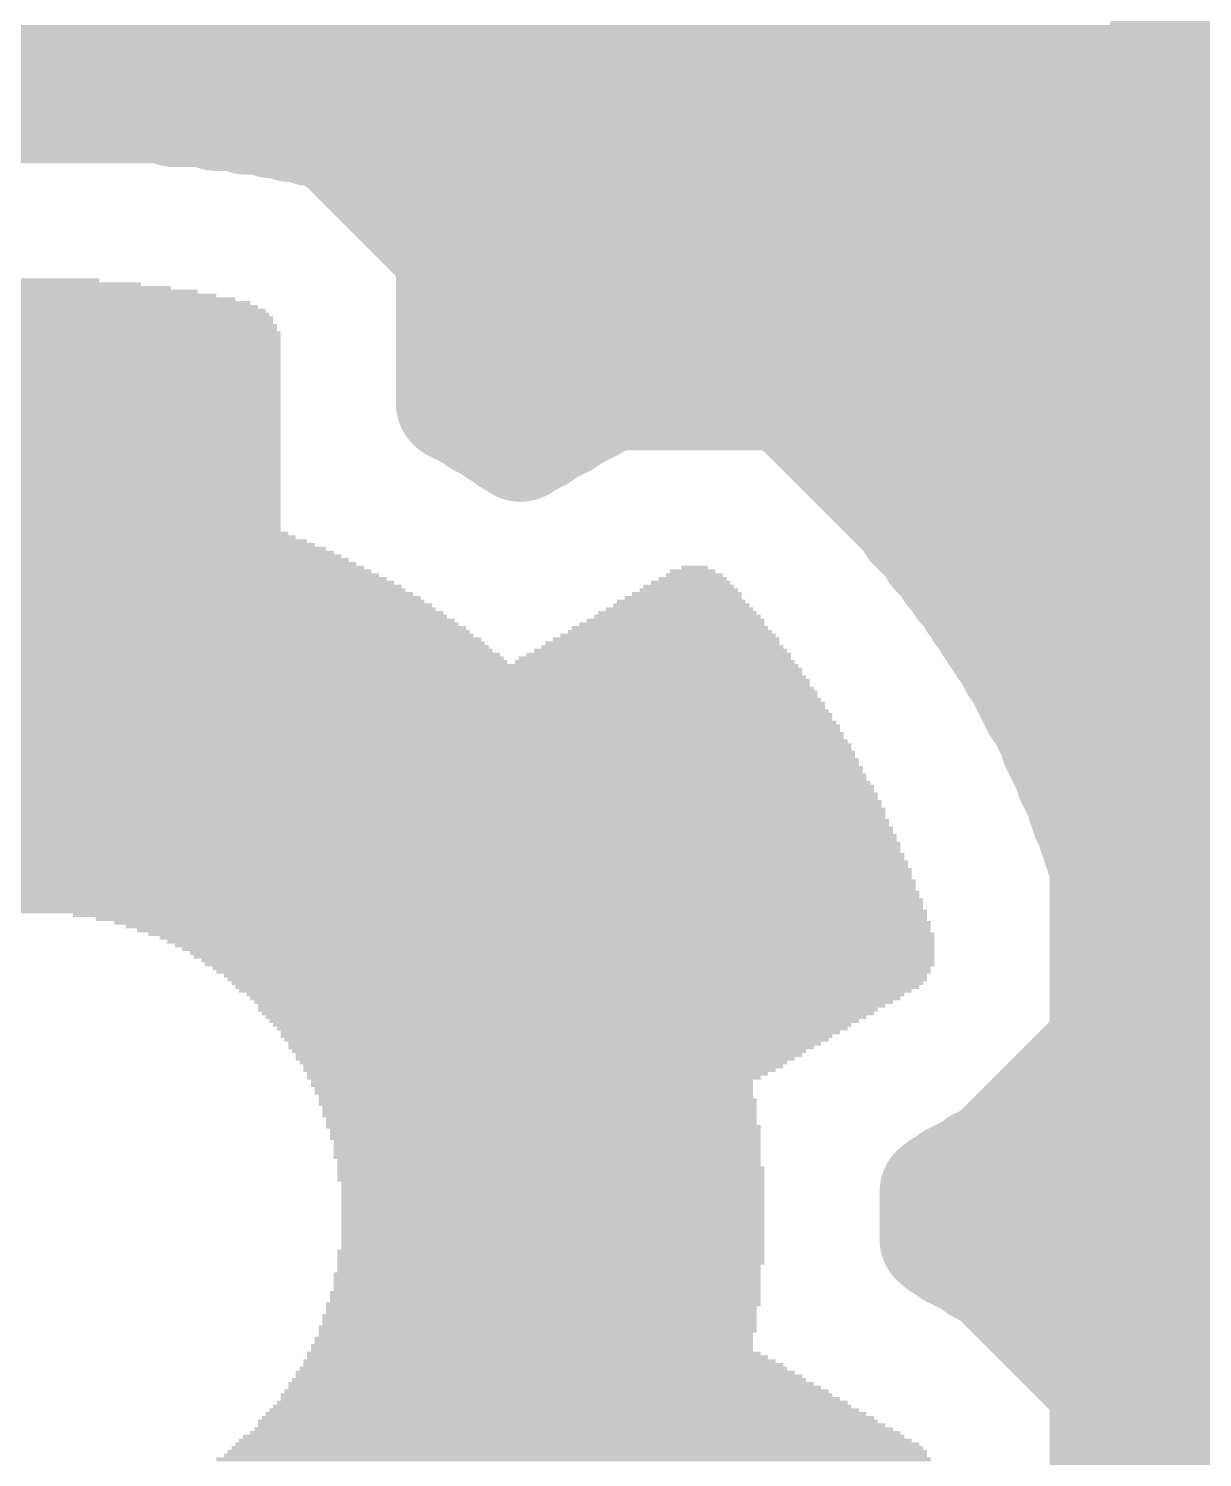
# Model space of a CAD drawing. Extents: x -0.1 to 57, y -0.1 to 41.
# Drawn here: x 42.419 to 43.972, y 3.362 to 5.253 of the extents above; entities that cross this region are included whole.
import ezdxf

# ---------------------------------------------------------------- set-up
doc = ezdxf.new("R2010")
doc.units = 0
doc.layers.add('16', color=175, linetype='CONTINUOUS')
doc.layers.add('21', color=253, linetype='CONTINUOUS')

# ---------------------------------------------------------------- blocks, each defined once
blk = doc.blocks.new('RECT')
blk.add_solid([(-0.5, -0.5), (0.5, -0.5), (-0.5, 0.5), (0.5, 0.5)])

msp = doc.modelspace()

# ---------------------------------------------------------------- linework, layer by layer
at = {"layer": '16', "const_width": 0.1524}
for points in [[(39.7241, 5.1816), (55.8466, 5.1816)], [(42.6072, 5.1511), (42.2578, 5.1511)], [(42.6122, 5.1461), (42.6072, 5.1511)], [(42.6622, 5.1461), (42.6122, 5.1461)], [(42.6672, 5.1411), (42.6622, 5.1461)], [(42.7022, 5.1411), (42.6672, 5.1411)], [(42.7072, 5.1361), (42.7022, 5.1411)], [(42.7372, 5.1361), (42.7072, 5.1361)], [(42.7422, 5.1311), (42.7372, 5.1361)], [(42.7622, 5.1311), (42.7422, 5.1311)], [(42.7672, 5.1261), (42.7622, 5.1311)], [(42.7872, 5.1261), (42.7672, 5.1261)], [(42.7922, 5.1211), (42.7872, 5.1261)], [(42.8072, 5.1211), (42.7922, 5.1211)], [(42.8122, 5.1161), (42.8072, 5.1211)], [(42.8172, 5.1161), (42.8122, 5.1161)], [(42.8222, 5.1111), (42.8172, 5.1161)], [(42.8272, 5.1111), (42.8222, 5.1111)], [(42.9611, 4.9772), (42.8272, 5.1111)], [(42.9091, 5.0292), (45.4477, 5.0292)], [(42.9661, 4.9722), (42.9611, 4.9772)], [(42.9711, 4.9672), (42.9661, 4.9722)], [(42.9711, 4.9622), (42.9711, 4.9672)], [(42.9761, 4.9572), (42.9711, 4.9622)], [(42.9761, 4.9522), (42.9761, 4.9572)], [(42.9811, 4.9472), (42.9761, 4.9522)], [(42.9811, 4.7572), (42.9811, 4.9472)], [(42.9811, 4.8768), (45.2953, 4.8768)], [(43.1728, 4.7661), (43.1628, 4.7561)], [(43.1828, 4.7661), (43.1728, 4.7661)], [(43.1878, 4.7711), (43.1828, 4.7661)], [(43.4122, 4.7711), (43.1878, 4.7711)], [(43.4172, 4.7661), (43.4122, 4.7711)], [(43.4222, 4.7661), (43.4172, 4.7661)], [(43.4272, 4.7611), (43.4222, 4.7661)], [(42.9822, 4.7561), (42.9811, 4.7572)], [(42.9872, 4.7561), (42.9822, 4.7561)], [(42.9922, 4.7511), (42.9872, 4.7561)], [(42.9972, 4.7511), (42.9922, 4.7511)], [(43.0022, 4.7461), (42.9972, 4.7511)], [(43.0072, 4.7461), (43.0022, 4.7461)], [(43.0172, 4.7361), (43.0072, 4.7461)], [(43.1378, 4.7461), (43.1278, 4.7361)], [(43.1428, 4.7461), (43.1378, 4.7461)], [(43.1478, 4.7511), (43.1428, 4.7461)], [(43.1528, 4.7511), (43.1478, 4.7511)], [(43.1578, 4.7561), (43.1528, 4.7511)], [(43.1628, 4.7561), (43.1578, 4.7561)], [(43.4322, 4.7611), (43.4272, 4.7611)], [(43.5661, 4.6272), (43.4322, 4.7611)], [(43.0222, 4.7361), (43.0172, 4.7361)], [(43.0272, 4.7311), (43.0222, 4.7361)], [(43.0322, 4.7311), (43.0272, 4.7311)], [(43.0372, 4.7261), (43.0322, 4.7311)], [(43.1128, 4.7311), (43.1078, 4.7261)], [(43.1178, 4.7311), (43.1128, 4.7311)], [(43.1228, 4.7361), (43.1178, 4.7311)], [(43.1278, 4.7361), (43.1228, 4.7361)], [(43.0422, 4.7211), (43.0372, 4.7261)], [(43.0372, 4.7261), (43.0372, 4.7261)], [(43.0389, 4.7244), (43.1011, 4.7244)], [(43.0472, 4.7211), (43.0422, 4.7211)], [(43.0572, 4.7111), (43.0472, 4.7211)], [(43.0622, 4.7111), (43.0572, 4.7111)], [(43.07, 4.7033), (43.0622, 4.7111)], [(43.0778, 4.7111), (43.07, 4.7033)], [(43.0828, 4.7111), (43.0778, 4.7111)], [(43.0878, 4.7161), (43.0828, 4.7111)], [(43.0928, 4.7161), (43.0878, 4.7161)], [(43.0978, 4.7211), (43.0928, 4.7161)], [(43.1028, 4.7261), (43.0978, 4.7211)], [(43.0978, 4.7211), (43.0978, 4.7211)], [(43.1078, 4.7261), (43.1028, 4.7261)], [(43.4689, 4.7244), (45.1429, 4.7244)], [(43.5711, 4.6222), (43.5661, 4.6272)], [(43.5761, 4.6172), (43.5711, 4.6222)], [(43.5811, 4.6122), (43.5761, 4.6172)], [(43.5861, 4.6072), (43.5811, 4.6122)], [(43.5911, 4.6022), (43.5861, 4.6072)], [(43.5861, 4.6072), (43.5861, 4.6072)], [(43.5911, 4.5972), (43.5911, 4.6022)], [(43.6011, 4.5872), (43.5911, 4.5972)], [(43.6061, 4.5822), (43.6011, 4.5872)], [(43.6111, 4.5772), (43.6061, 4.5822)], [(43.6161, 4.5722), (43.6111, 4.5772)], [(43.6211, 4.5672), (43.6161, 4.5722)], [(43.6163, 4.572), (45.0094, 4.572)], [(43.6211, 4.5622), (43.6211, 4.5672)], [(43.6261, 4.5572), (43.6211, 4.5622)], [(43.6311, 4.5522), (43.6261, 4.5572)], [(43.6361, 4.5472), (43.6311, 4.5522)], [(43.6411, 4.5422), (43.6361, 4.5472)], [(43.6361, 4.5472), (43.6361, 4.5472)], [(43.6411, 4.5372), (43.6411, 4.5422)], [(43.6511, 4.5272), (43.6411, 4.5372)], [(43.6561, 4.5222), (43.6511, 4.5272)], [(43.6561, 4.5172), (43.6561, 4.5222)], [(43.6611, 4.5122), (43.6561, 4.5172)], [(43.6661, 4.5072), (43.6611, 4.5122)], [(43.6711, 4.5022), (43.6661, 4.5072)], [(43.6711, 4.4972), (43.6711, 4.5022)], [(43.6761, 4.4922), (43.6711, 4.4972)], [(43.6811, 4.4872), (43.6761, 4.4922)], [(43.6811, 4.4822), (43.6811, 4.4872)], [(43.6861, 4.4772), (43.6811, 4.4822)], [(43.6911, 4.4722), (43.6861, 4.4772)], [(43.6911, 4.4672), (43.6911, 4.4722)], [(43.6961, 4.4622), (43.6911, 4.4672)], [(43.7011, 4.4572), (43.6961, 4.4622)], [(43.7011, 4.4522), (43.7011, 4.4572)], [(43.7061, 4.4472), (43.7011, 4.4522)], [(43.7111, 4.4422), (43.7061, 4.4472)], [(43.7111, 4.4372), (43.7111, 4.4422)], [(43.7161, 4.4322), (43.7111, 4.4372)], [(43.7211, 4.4272), (43.7161, 4.4322)], [(43.7211, 4.4222), (43.7211, 4.4272)], [(43.7261, 4.4172), (43.7211, 4.4222)], [(43.7237, 4.4196), (45.0094, 4.4196)], [(43.7261, 4.4122), (43.7261, 4.4172)], [(43.7311, 4.4072), (43.7261, 4.4122)], [(43.7361, 4.4022), (43.7311, 4.4072)], [(43.7311, 4.4072), (43.7311, 4.4072)], [(43.7361, 4.3972), (43.7361, 4.4022)], [(43.7411, 4.3922), (43.7361, 4.3972)], [(43.7411, 4.3872), (43.7411, 4.3922)], [(43.7461, 4.3822), (43.7411, 4.3872)], [(43.7461, 4.3772), (43.7461, 4.3822)], [(43.7511, 4.3722), (43.7461, 4.3772)], [(43.7511, 4.3672), (43.7511, 4.3722)], [(43.7561, 4.3622), (43.7511, 4.3672)], [(43.7561, 4.3572), (43.7561, 4.3622)], [(43.7611, 4.3522), (43.7561, 4.3572)], [(43.7661, 4.3472), (43.7611, 4.3522)], [(43.7661, 4.3422), (43.7661, 4.3472)], [(43.7711, 4.3372), (43.7661, 4.3422)], [(43.7711, 4.3322), (43.7711, 4.3372)], [(43.7761, 4.3272), (43.7711, 4.3322)], [(43.7761, 4.3222), (43.7761, 4.3272)], [(43.7811, 4.3172), (43.7761, 4.3222)], [(43.7811, 4.3072), (43.7811, 4.3172)], [(43.7861, 4.3022), (43.7811, 4.3072)], [(43.7861, 4.2972), (43.7861, 4.3022)], [(43.7911, 4.2922), (43.7861, 4.2972)], [(43.7911, 4.2872), (43.7911, 4.2922)], [(43.7961, 4.2822), (43.7911, 4.2872)], [(43.7961, 4.2772), (43.7961, 4.2822)], [(43.8011, 4.2722), (43.7961, 4.2772)], [(43.8011, 4.2622), (43.8011, 4.2722)], [(43.8011, 4.2672), (45.0094, 4.2672)], [(43.8061, 4.2572), (43.8011, 4.2622)], [(43.8061, 4.2522), (43.8061, 4.2572)], [(43.8111, 4.2472), (43.8061, 4.2522)], [(43.8111, 4.2422), (43.8111, 4.2472)], [(43.8161, 4.2372), (43.8111, 4.2422)], [(43.8161, 4.2272), (43.8161, 4.2372)], [(43.8211, 4.2222), (43.8161, 4.2272)], [(43.8211, 4.2122), (43.8211, 4.2222)], [(43.8261, 4.2072), (43.8211, 4.2122)], [(43.8261, 4.2022), (43.8261, 4.2072)], [(43.8311, 4.1972), (43.8261, 4.2022)], [(43.8311, 4.1872), (43.8311, 4.1972)], [(43.8361, 4.1822), (43.8311, 4.1872)], [(43.8361, 4.1722), (43.8361, 4.1822)], [(43.8411, 4.1672), (43.8361, 4.1722)], [(43.8411, 4.1572), (43.8411, 4.1672)], [(43.8461, 4.1522), (43.8411, 4.1572)], [(43.8461, 3.9178), (43.8461, 4.1522)], [(43.8461, 4.1148), (45.9238, 4.1148)], [(43.8461, 3.9624), (45.0094, 3.9624)], [(43.8411, 3.9128), (43.8461, 3.9178)], [(43.7022, 3.7639), (43.8361, 3.8978)], [(43.8361, 3.9028), (43.8411, 3.9078)], [(43.8361, 3.8978), (43.8361, 3.9028)], [(43.8411, 3.9078), (43.8411, 3.9128)], [(43.7483, 3.81), (45.0094, 3.81)], [(43.6972, 3.7589), (43.7022, 3.7639)], [(43.6672, 3.7389), (43.6722, 3.7439)], [(43.6722, 3.7439), (43.6772, 3.7489)], [(43.6772, 3.7489), (43.6822, 3.7489)], [(43.6822, 3.7489), (43.6872, 3.7539)], [(43.6872, 3.7539), (43.6922, 3.7539)], [(43.6922, 3.7539), (43.6972, 3.7589)], [(43.6372, 3.7239), (43.6422, 3.7289)], [(43.6422, 3.7289), (43.6472, 3.7289)], [(43.6472, 3.7289), (43.6522, 3.7339)], [(43.6522, 3.7339), (43.6572, 3.7339)], [(43.6572, 3.7339), (43.6622, 3.7389)], [(43.6622, 3.7389), (43.6672, 3.7389)], [(43.6211, 3.6511), (43.6211, 3.7139)], [(43.6211, 3.7139), (43.6222, 3.7139)], [(43.6222, 3.7139), (43.6272, 3.7189)], [(43.6272, 3.7189), (43.6322, 3.7189)], [(43.6322, 3.7189), (43.6372, 3.7239)], [(43.6211, 3.6576), (45.1221, 3.6576)], [(43.6222, 3.6511), (43.6211, 3.6511)], [(43.6272, 3.6461), (43.6222, 3.6511)], [(43.6322, 3.6461), (43.6272, 3.6461)], [(43.6422, 3.6361), (43.6322, 3.6461)], [(43.6472, 3.6361), (43.6422, 3.6361)], [(43.6522, 3.6311), (43.6472, 3.6361)], [(43.6572, 3.6311), (43.6522, 3.6311)], [(43.6622, 3.6261), (43.6572, 3.6311)], [(43.6672, 3.6261), (43.6622, 3.6261)], [(43.6772, 3.6161), (43.6672, 3.6261)], [(43.6822, 3.6161), (43.6772, 3.6161)], [(43.6872, 3.6111), (43.6822, 3.6161)], [(43.6922, 3.6111), (43.6872, 3.6111)], [(43.8261, 3.4772), (43.6922, 3.6111)], [(43.7981, 3.5052), (45.2745, 3.5052)], [(43.8311, 3.4722), (43.8261, 3.4772)], [(43.8361, 3.4672), (43.8311, 3.4722)], [(43.8361, 3.4622), (43.8361, 3.4672)], [(43.8411, 3.4572), (43.8361, 3.4622)], [(43.8411, 3.4522), (43.8411, 3.4572)], [(43.8461, 3.4472), (43.8411, 3.4522)], [(43.8461, 3.2128), (43.8461, 3.4472)], [(43.8461, 3.3528), (45.4269, 3.3528)]]:
    msp.add_lwpolyline(points, dxfattribs=at)
at = {"layer": '16', "const_width": 0.0762}
for points in [[(42.6341, 5.178, 1), (42.5802, 5.1242)], [(42.6122, 5.1842, 1), (42.6122, 5.108)], [(42.6072, 5.113, 1), (42.6072, 5.1892)], [(42.6891, 5.173, 1), (42.6352, 5.1192)], [(42.6622, 5.108, 1), (42.6622, 5.1842)], [(42.5852, 5.1192, 1), (42.6391, 5.173)], [(42.6672, 5.1792, 1), (42.6672, 5.103)], [(42.6402, 5.1142, 1), (42.6941, 5.168)], [(42.7291, 5.168, 1), (42.6752, 5.1142)], [(42.7072, 5.1742, 1), (42.7072, 5.098)], [(42.6802, 5.1092, 1), (42.7341, 5.163)], [(42.7641, 5.163, 1), (42.7102, 5.1092)], [(42.7022, 5.103, 1), (42.7022, 5.1792)], [(42.7422, 5.1692, 1), (42.7422, 5.093)], [(42.7891, 5.158, 1), (42.7352, 5.1042)], [(42.7672, 5.1642, 1), (42.7672, 5.088)], [(42.7372, 5.098, 1), (42.7372, 5.1742)], [(42.8141, 5.153, 1), (42.7602, 5.0992)], [(42.7622, 5.093, 1), (42.7622, 5.1692)], [(42.7872, 5.088, 1), (42.7872, 5.1642)], [(42.7152, 5.1042, 1), (42.7691, 5.158)], [(42.7402, 5.0992, 1), (42.7941, 5.153)], [(42.7922, 5.1592, 1), (42.7922, 5.083)], [(42.7652, 5.0942, 1), (42.8191, 5.148)], [(42.8341, 5.148, 1), (42.7802, 5.0942)], [(42.8122, 5.1542, 1), (42.8122, 5.078)], [(42.8441, 5.143, 1), (42.7902, 5.0892)], [(42.8222, 5.1492, 1), (42.8222, 5.073)], [(42.7852, 5.0892, 1), (42.8391, 5.143)], [(42.8541, 5.138, 1), (42.8002, 5.0842)], [(42.8072, 5.083, 1), (42.8072, 5.1592)], [(42.8172, 5.078, 1), (42.8172, 5.1542)], [(42.8272, 5.073, 1), (42.8272, 5.1492)], [(42.7952, 5.0842, 1), (42.8491, 5.138)], [(42.9091, 5.0673, 1), (42.9091, 4.9911)], [(42.988, 5.0041, 1), (42.9342, 4.9502)], [(42.993, 4.9991, 1), (42.9392, 4.9452)], [(43.0092, 4.9672, 1), (42.933, 4.9672)], [(42.998, 4.9891, 1), (42.9442, 4.9352)], [(42.9342, 4.9502, 1), (42.988, 5.0041)], [(43.0142, 4.9572, 1), (42.938, 4.9572)], [(42.9392, 4.9452, 1), (42.993, 4.9991)], [(42.9442, 4.9402, 1), (42.998, 4.9941)], [(43.003, 4.9791, 1), (42.9492, 4.9252)], [(43.0192, 4.9472, 1), (42.943, 4.9472)], [(42.9492, 4.9302, 1), (43.003, 4.9841)], [(42.9542, 4.9202, 1), (43.008, 4.9741)], [(42.933, 4.9622, 1), (43.0092, 4.9622)], [(42.938, 4.9522, 1), (43.0142, 4.9522)], [(42.9811, 4.9149, 1), (42.9811, 4.8387)], [(43.1728, 4.8042, 1), (43.1728, 4.728)], [(43.1998, 4.7392, 1), (43.1459, 4.793)], [(43.1878, 4.8092, 1), (43.1878, 4.733)], [(43.2148, 4.7442, 1), (43.1609, 4.798)], [(43.1828, 4.728, 1), (43.1828, 4.8042)], [(43.4391, 4.798, 1), (43.3852, 4.7442)], [(43.4172, 4.8042, 1), (43.4172, 4.728)], [(43.4491, 4.793, 1), (43.3952, 4.7392)], [(43.4122, 4.733, 1), (43.4122, 4.8092)], [(43.4222, 4.728, 1), (43.4222, 4.8042)], [(43.008, 4.7842, 1), (42.9542, 4.7302)], [(42.9822, 4.7942, 1), (42.9822, 4.718)], [(43.0141, 4.783, 1), (42.9602, 4.7292)], [(42.9922, 4.7892, 1), (42.9922, 4.713)], [(43.0241, 4.778, 1), (42.9702, 4.7242)], [(43.0022, 4.7842, 1), (43.0022, 4.708)], [(43.0341, 4.773, 1), (42.9802, 4.7192)], [(42.9872, 4.718, 1), (42.9872, 4.7942)], [(42.9972, 4.713, 1), (42.9972, 4.7892)], [(43.0072, 4.708, 1), (43.0072, 4.7842)], [(43.1378, 4.7842, 1), (43.1378, 4.708)], [(43.1478, 4.7892, 1), (43.1478, 4.713)], [(43.1648, 4.7192, 1), (43.1109, 4.773)], [(43.1578, 4.7942, 1), (43.1578, 4.718)], [(43.1748, 4.7242, 1), (43.1209, 4.778)], [(43.1848, 4.7292, 1), (43.1309, 4.783)], [(43.1428, 4.708, 1), (43.1428, 4.7842)], [(43.1559, 4.793, 1), (43.2098, 4.7392)], [(43.1528, 4.713, 1), (43.1528, 4.7892)], [(43.1628, 4.718, 1), (43.1628, 4.7942)], [(43.4272, 4.7992, 1), (43.4272, 4.723)], [(43.3902, 4.7392, 1), (43.4441, 4.793)], [(43.4591, 4.788, 1), (43.4052, 4.7342)], [(43.4002, 4.7342, 1), (43.4541, 4.788)], [(43.4322, 4.723, 1), (43.4322, 4.7992)], [(42.9553, 4.7291, 1), (43.0091, 4.7831)], [(42.9652, 4.7242, 1), (43.0191, 4.778)], [(42.9752, 4.7192, 1), (43.0291, 4.773)], [(43.0172, 4.7742, 1), (43.0172, 4.698)], [(43.0491, 4.763, 1), (42.9952, 4.7092)], [(43.0272, 4.7692, 1), (43.0272, 4.693)], [(43.0591, 4.758, 1), (43.0052, 4.7042)], [(43.0222, 4.698, 1), (43.0222, 4.7742)], [(43.0322, 4.693, 1), (43.0322, 4.7692)], [(43.1128, 4.7692, 1), (43.1128, 4.693)], [(43.1228, 4.7742, 1), (43.1228, 4.698)], [(43.1398, 4.7042, 1), (43.0859, 4.758)], [(43.1498, 4.7092, 1), (43.0959, 4.763)], [(43.1159, 4.773, 1), (43.1698, 4.7192)], [(43.1259, 4.778, 1), (43.1798, 4.7242)], [(43.1178, 4.693, 1), (43.1178, 4.7692)], [(43.1359, 4.783, 1), (43.1898, 4.7292)], [(43.1278, 4.698, 1), (43.1278, 4.7742)], [(42.943, 4.7572, 1), (43.0192, 4.7572)], [(42.9902, 4.7092, 1), (43.0441, 4.763)], [(43.0641, 4.753, 1), (43.0102, 4.6992)], [(43.0372, 4.7642, 1), (43.0372, 4.688)], [(43.0002, 4.7042, 1), (43.0541, 4.758)], [(43.0389, 4.7625, 1), (43.0389, 4.6863)], [(43.0422, 4.7592, 1), (43.0422, 4.683)], [(43.0741, 4.748, 1), (43.0202, 4.6942)], [(43.0102, 4.6992, 1), (43.0641, 4.753)], [(43.0152, 4.6942, 1), (43.0691, 4.748)], [(43.0572, 4.7492, 1), (43.0572, 4.673)], [(43.0891, 4.738, 1), (43.0352, 4.6842)], [(43.0372, 4.688, 1), (43.0372, 4.7642)], [(43.0778, 4.7492, 1), (43.0778, 4.673)], [(43.0472, 4.683, 1), (43.0472, 4.7592)], [(43.0878, 4.7542, 1), (43.0878, 4.678)], [(43.1048, 4.6842, 1), (43.0509, 4.738)], [(43.0978, 4.7592, 1), (43.0978, 4.683)], [(43.0709, 4.748, 1), (43.1248, 4.6942)], [(43.1148, 4.6892, 1), (43.0609, 4.743)], [(43.0622, 4.673, 1), (43.0622, 4.7492)], [(43.1028, 4.7642, 1), (43.1028, 4.688)], [(43.0809, 4.753, 1), (43.1348, 4.6992)], [(43.1248, 4.6942, 1), (43.0709, 4.748)], [(43.1298, 4.6992, 1), (43.0759, 4.753)], [(43.0909, 4.758, 1), (43.1448, 4.7042)], [(43.0828, 4.673, 1), (43.0828, 4.7492)], [(43.1009, 4.763, 1), (43.1548, 4.7092)], [(43.0928, 4.678, 1), (43.0928, 4.7542)], [(43.0978, 4.683, 1), (43.0978, 4.7592)], [(43.1011, 4.6863, 1), (43.1011, 4.7625)], [(43.1078, 4.688, 1), (43.1078, 4.7642)], [(43.4689, 4.7625, 1), (43.4689, 4.6863)], [(43.0302, 4.6842, 1), (43.0841, 4.738)], [(43.0431, 4.7302, 1), (43.0969, 4.6763)], [(43.0431, 4.6763, 1), (43.0969, 4.7302)], [(43.0559, 4.738, 1), (43.1098, 4.6842)], [(43.0659, 4.743, 1), (43.1198, 4.6892)], [(43.593, 4.6541, 1), (43.5392, 4.6002)], [(43.598, 4.6491, 1), (43.5442, 4.5952)], [(43.603, 4.6441, 1), (43.5492, 4.5902)], [(43.5392, 4.6002, 1), (43.593, 4.6541)], [(43.608, 4.6391, 1), (43.5542, 4.5852)], [(43.5442, 4.5952, 1), (43.598, 4.6491)], [(43.6242, 4.6072, 1), (43.548, 4.6072)], [(43.613, 4.6341, 1), (43.5592, 4.5802)], [(43.5492, 4.5902, 1), (43.603, 4.6441)], [(43.6292, 4.6022, 1), (43.553, 4.6022)], [(43.618, 4.6241, 1), (43.5642, 4.5702)], [(43.5542, 4.5852, 1), (43.608, 4.6391)], [(43.5592, 4.5802, 1), (43.613, 4.6341)], [(43.628, 4.6141, 1), (43.5742, 4.5602)], [(43.5642, 4.5752, 1), (43.618, 4.6291)], [(43.633, 4.6091, 1), (43.5792, 4.5552)], [(43.638, 4.6041, 1), (43.5842, 4.5502)], [(43.5742, 4.5602, 1), (43.628, 4.6141)], [(43.548, 4.6072, 1), (43.6242, 4.6072)], [(43.553, 4.5972, 1), (43.6292, 4.5972)], [(43.643, 4.5991, 1), (43.5892, 4.5452)], [(43.6163, 4.6101, 1), (43.6163, 4.5339)], [(43.5792, 4.5552, 1), (43.633, 4.6091)], [(43.6592, 4.5672, 1), (43.583, 4.5672)], [(43.648, 4.5891, 1), (43.5942, 4.5352)], [(43.5842, 4.5502, 1), (43.638, 4.6041)], [(43.653, 4.5841, 1), (43.5992, 4.5302)], [(43.5892, 4.5452, 1), (43.643, 4.5991)], [(43.658, 4.5791, 1), (43.6042, 4.5252)], [(43.5942, 4.5402, 1), (43.648, 4.5941)], [(43.6742, 4.5472, 1), (43.598, 4.5472)], [(43.663, 4.5741, 1), (43.6092, 4.5202)], [(43.5992, 4.5302, 1), (43.653, 4.5841)], [(43.6792, 4.5422, 1), (43.603, 4.5422)], [(43.668, 4.5641, 1), (43.6142, 4.5102)], [(43.6042, 4.5252, 1), (43.658, 4.5791)], [(43.583, 4.5622, 1), (43.6592, 4.5622)], [(43.6092, 4.5202, 1), (43.663, 4.5741)], [(43.678, 4.5541, 1), (43.6242, 4.5002)], [(43.6142, 4.5152, 1), (43.668, 4.5691)], [(43.6942, 4.5222, 1), (43.618, 4.5222)], [(43.598, 4.5472, 1), (43.6742, 4.5472)], [(43.683, 4.5441, 1), (43.6292, 4.4902)], [(43.688, 4.5391, 1), (43.6342, 4.4852)], [(43.6242, 4.5002, 1), (43.678, 4.5541)], [(43.693, 4.5341, 1), (43.6392, 4.4802)], [(43.6292, 4.4952, 1), (43.683, 4.5491)], [(43.7092, 4.5022, 1), (43.633, 4.5022)], [(43.6342, 4.4852, 1), (43.688, 4.5391)], [(43.603, 4.5372, 1), (43.6792, 4.5372)], [(43.698, 4.5241, 1), (43.6442, 4.4702)], [(43.703, 4.5191, 1), (43.6492, 4.4652)], [(43.6392, 4.4802, 1), (43.693, 4.5341)], [(43.7192, 4.4872, 1), (43.643, 4.4872)], [(43.708, 4.5091, 1), (43.6542, 4.4552)], [(43.6442, 4.4752, 1), (43.698, 4.5291)], [(43.6492, 4.4652, 1), (43.703, 4.5191)], [(43.618, 4.5172, 1), (43.6942, 4.5172)], [(43.713, 4.5041, 1), (43.6592, 4.4502)], [(43.7292, 4.4722, 1), (43.653, 4.4722)], [(43.718, 4.4941, 1), (43.6642, 4.4402)], [(43.6542, 4.4602, 1), (43.708, 4.5141)], [(43.723, 4.4891, 1), (43.6692, 4.4352)], [(43.6592, 4.4502, 1), (43.713, 4.5041)], [(43.633, 4.4972, 1), (43.7092, 4.4972)], [(43.643, 4.4822, 1), (43.7192, 4.4822)], [(43.7392, 4.4572, 1), (43.663, 4.4572)], [(43.728, 4.4791, 1), (43.6742, 4.4252)], [(43.6642, 4.4452, 1), (43.718, 4.4991)], [(43.733, 4.4741, 1), (43.6792, 4.4202)], [(43.6692, 4.4352, 1), (43.723, 4.4891)], [(43.6742, 4.4302, 1), (43.728, 4.4841)], [(43.653, 4.4672, 1), (43.7292, 4.4672)], [(43.7492, 4.4422, 1), (43.673, 4.4422)], [(43.738, 4.4641, 1), (43.6842, 4.4102)], [(43.743, 4.4591, 1), (43.6892, 4.4052)], [(43.6792, 4.4202, 1), (43.733, 4.4741)], [(43.7592, 4.4272, 1), (43.683, 4.4272)], [(43.6842, 4.4152, 1), (43.738, 4.4691)], [(43.663, 4.4522, 1), (43.7392, 4.4522)], [(43.748, 4.4491, 1), (43.6942, 4.3952)], [(43.7237, 4.4577, 1), (43.7237, 4.3815)], [(43.7642, 4.4172, 1), (43.688, 4.4172)], [(43.753, 4.4391, 1), (43.6992, 4.3852)], [(43.6892, 4.4052, 1), (43.743, 4.4591)], [(43.7692, 4.4072, 1), (43.693, 4.4072)], [(43.758, 4.4341, 1), (43.7042, 4.3802)], [(43.6942, 4.4002, 1), (43.748, 4.4541)], [(43.6992, 4.3902, 1), (43.753, 4.4441)], [(43.673, 4.4372, 1), (43.7492, 4.4372)], [(43.7742, 4.4022, 1), (43.698, 4.4022)], [(43.763, 4.4241, 1), (43.7092, 4.3702)], [(43.7792, 4.3922, 1), (43.703, 4.3922)], [(43.768, 4.4141, 1), (43.7142, 4.3602)], [(43.7042, 4.3802, 1), (43.758, 4.4341)], [(43.7092, 4.3752, 1), (43.763, 4.4291)], [(43.683, 4.4222, 1), (43.7592, 4.4222)], [(43.688, 4.4122, 1), (43.7642, 4.4122)], [(43.693, 4.4072, 1), (43.7692, 4.4072)], [(43.7842, 4.3822, 1), (43.708, 4.3822)], [(43.773, 4.4041, 1), (43.7192, 4.3502)], [(43.7892, 4.3722, 1), (43.713, 4.3722)], [(43.778, 4.3941, 1), (43.7242, 4.3402)], [(43.7142, 4.3652, 1), (43.768, 4.4191)], [(43.7192, 4.3552, 1), (43.773, 4.4091)], [(43.698, 4.3972, 1), (43.7742, 4.3972)], [(43.703, 4.3872, 1), (43.7792, 4.3872)], [(43.7942, 4.3622, 1), (43.718, 4.3622)], [(43.783, 4.3841, 1), (43.7292, 4.3302)], [(43.788, 4.3791, 1), (43.7342, 4.3252)], [(43.7242, 4.3452, 1), (43.778, 4.3991)], [(43.7292, 4.3352, 1), (43.783, 4.3891)], [(43.708, 4.3772, 1), (43.7842, 4.3772)], [(43.8042, 4.3472, 1), (43.728, 4.3472)], [(43.793, 4.3691, 1), (43.7392, 4.3152)], [(43.8092, 4.3372, 1), (43.733, 4.3372)], [(43.798, 4.3591, 1), (43.7442, 4.3052)], [(43.7342, 4.3252, 1), (43.788, 4.3791)], [(43.7392, 4.3202, 1), (43.793, 4.3741)], [(43.713, 4.3672, 1), (43.7892, 4.3672)], [(43.718, 4.3572, 1), (43.7942, 4.3572)], [(43.8142, 4.3272, 1), (43.738, 4.3272)], [(43.803, 4.3491, 1), (43.7492, 4.2952)], [(43.8192, 4.3172, 1), (43.743, 4.3172)], [(43.7442, 4.3102, 1), (43.798, 4.3641)], [(43.7492, 4.3002, 1), (43.803, 4.3541)], [(43.728, 4.3422, 1), (43.8042, 4.3422)], [(43.733, 4.3322, 1), (43.8092, 4.3322)], [(43.808, 4.3341, 1), (43.7542, 4.2802)], [(43.8242, 4.3022, 1), (43.748, 4.3022)], [(43.813, 4.3241, 1), (43.7592, 4.2702)], [(43.8292, 4.2922, 1), (43.753, 4.2922)], [(43.7542, 4.2902, 1), (43.808, 4.3441)], [(43.738, 4.3222, 1), (43.8142, 4.3222)], [(43.818, 4.3141, 1), (43.7642, 4.2602)], [(43.8342, 4.2822, 1), (43.758, 4.2822)], [(43.823, 4.3041, 1), (43.7692, 4.2502)], [(43.7592, 4.2752, 1), (43.813, 4.3291)], [(43.7642, 4.2652, 1), (43.818, 4.3191)], [(43.743, 4.3072, 1), (43.8192, 4.3072)], [(43.748, 4.2972, 1), (43.8242, 4.2972)], [(43.8392, 4.2722, 1), (43.763, 4.2722)], [(43.8011, 4.3053, 1), (43.8011, 4.2291)], [(43.828, 4.2891, 1), (43.7742, 4.2352)], [(43.8442, 4.2572, 1), (43.768, 4.2572)], [(43.7692, 4.2552, 1), (43.823, 4.3091)], [(43.7742, 4.2452, 1), (43.828, 4.2991)], [(43.753, 4.2872, 1), (43.8292, 4.2872)], [(43.758, 4.2772, 1), (43.8342, 4.2772)], [(43.833, 4.2791, 1), (43.7792, 4.2252)], [(43.8492, 4.2472, 1), (43.773, 4.2472)], [(43.838, 4.2691, 1), (43.7842, 4.2152)], [(43.8542, 4.2372, 1), (43.778, 4.2372)], [(43.7792, 4.2302, 1), (43.833, 4.2841)], [(43.7842, 4.2202, 1), (43.838, 4.2741)], [(43.763, 4.2622, 1), (43.8392, 4.2622)], [(43.843, 4.2541, 1), (43.7892, 4.2002)], [(43.8592, 4.2222, 1), (43.783, 4.2222)], [(43.7892, 4.2102, 1), (43.843, 4.2641)], [(43.768, 4.2522, 1), (43.8442, 4.2522)], [(43.773, 4.2422, 1), (43.8492, 4.2422)], [(43.848, 4.2391, 1), (43.7942, 4.1852)], [(43.8642, 4.2072, 1), (43.788, 4.2072)], [(43.853, 4.2291, 1), (43.7992, 4.1752)], [(43.8692, 4.1972, 1), (43.793, 4.1972)], [(43.7942, 4.1952, 1), (43.848, 4.2491)], [(43.778, 4.2272, 1), (43.8542, 4.2272)], [(43.858, 4.2141, 1), (43.8042, 4.1602)], [(43.8742, 4.1822, 1), (43.798, 4.1822)], [(43.7992, 4.1802, 1), (43.853, 4.2341)], [(43.8042, 4.1702, 1), (43.858, 4.2241)], [(43.783, 4.2122, 1), (43.8592, 4.2122)], [(43.788, 4.2022, 1), (43.8642, 4.2022)], [(43.863, 4.1991, 1), (43.8092, 4.1452)], [(43.8792, 4.1672, 1), (43.803, 4.1672)], [(43.8092, 4.1552, 1), (43.863, 4.2091)], [(43.793, 4.1872, 1), (43.8692, 4.1872)], [(43.868, 4.1841, 1), (43.8142, 4.1302)], [(43.8842, 4.1522, 1), (43.808, 4.1522)], [(43.8142, 4.1402, 1), (43.868, 4.1941)], [(43.8192, 4.1252, 1), (43.873, 4.1791)], [(43.798, 4.1722, 1), (43.8742, 4.1722)], [(43.803, 4.1572, 1), (43.8792, 4.1572)], [(43.8461, 4.1529, 1), (43.8461, 4.0767)], [(43.8461, 4.0005, 1), (43.8461, 3.9243)], [(43.873, 3.8909, 1), (43.8192, 3.9448)], [(43.8742, 3.9028, 1), (43.798, 3.9028)], [(43.8792, 3.9128, 1), (43.803, 3.9128)], [(43.8142, 3.9398, 1), (43.868, 3.8859)], [(43.863, 3.8709, 1), (43.8092, 3.9248)], [(43.868, 3.8809, 1), (43.8142, 3.9348)], [(43.8092, 3.9298, 1), (43.863, 3.8759)], [(43.808, 3.9178, 1), (43.8842, 3.9178)], [(43.798, 3.8978, 1), (43.8742, 3.8978)], [(43.803, 3.9078, 1), (43.8792, 3.9078)], [(43.7483, 3.8481, 1), (43.7483, 3.7719)], [(43.7291, 3.737, 1), (43.6752, 3.7908)], [(43.6772, 3.787, 1), (43.6772, 3.7108)], [(43.6991, 3.717, 1), (43.6452, 3.7708)], [(43.6872, 3.792, 1), (43.6872, 3.7158)], [(43.7041, 3.722, 1), (43.6502, 3.7758)], [(43.6702, 3.7858, 1), (43.7241, 3.732)], [(43.7141, 3.727, 1), (43.6602, 3.7808)], [(43.6752, 3.7908, 1), (43.7291, 3.737)], [(43.7241, 3.732, 1), (43.6702, 3.7858)], [(43.6822, 3.7108, 1), (43.6822, 3.787)], [(43.6922, 3.7158, 1), (43.6922, 3.792)], [(43.6422, 3.767, 1), (43.6422, 3.6908)], [(43.6522, 3.772, 1), (43.6522, 3.6958)], [(43.6691, 3.702, 1), (43.6152, 3.7558)], [(43.6622, 3.777, 1), (43.6622, 3.7008)], [(43.6791, 3.707, 1), (43.6252, 3.7608)], [(43.6402, 3.7658, 1), (43.6941, 3.712)], [(43.6452, 3.7708, 1), (43.6991, 3.717)], [(43.6891, 3.712, 1), (43.6352, 3.7658)], [(43.6552, 3.7758, 1), (43.7091, 3.722)], [(43.6472, 3.6908, 1), (43.6472, 3.767)], [(43.6652, 3.7808, 1), (43.7191, 3.727)], [(43.6572, 3.6958, 1), (43.6572, 3.772)], [(43.6672, 3.7008, 1), (43.6672, 3.777)], [(43.6592, 3.7139, 1), (43.583, 3.7139)], [(43.6211, 3.752, 1), (43.6211, 3.6758)], [(43.6272, 3.757, 1), (43.6272, 3.6808)], [(43.6052, 3.7458, 1), (43.6591, 3.692)], [(43.6102, 3.7508, 1), (43.6641, 3.697)], [(43.6541, 3.692, 1), (43.6002, 3.7458)], [(43.6202, 3.7558, 1), (43.6741, 3.702)], [(43.6641, 3.697, 1), (43.6102, 3.7508)], [(43.6302, 3.7608, 1), (43.6841, 3.707)], [(43.6222, 3.6758, 1), (43.6222, 3.752)], [(43.6322, 3.6808, 1), (43.6322, 3.757)], [(43.5952, 3.7408, 1), (43.6491, 3.687)], [(43.6211, 3.6957, 1), (43.6211, 3.6195)], [(43.6211, 3.6892, 1), (43.6211, 3.613)], [(43.6491, 3.678, 1), (43.5952, 3.6242)], [(43.6222, 3.613, 1), (43.6222, 3.6892)], [(43.6272, 3.6842, 1), (43.6272, 3.608)], [(43.6591, 3.673, 1), (43.6052, 3.6192)], [(43.6002, 3.6192, 1), (43.6541, 3.673)], [(43.6422, 3.6742, 1), (43.6422, 3.598)], [(43.6741, 3.663, 1), (43.6202, 3.6092)], [(43.6522, 3.6692, 1), (43.6522, 3.593)], [(43.6841, 3.658, 1), (43.6302, 3.6042)], [(43.6322, 3.608, 1), (43.6322, 3.6842)], [(43.6472, 3.598, 1), (43.6472, 3.6742)], [(43.6572, 3.593, 1), (43.6572, 3.6692)], [(43.583, 3.6511, 1), (43.6592, 3.6511)], [(43.6152, 3.6092, 1), (43.6691, 3.663)], [(43.6622, 3.6642, 1), (43.6622, 3.588)], [(43.6252, 3.6042, 1), (43.6791, 3.658)], [(43.6941, 3.653, 1), (43.6402, 3.5992)], [(43.6352, 3.5992, 1), (43.6891, 3.653)], [(43.6772, 3.6542, 1), (43.6772, 3.578)], [(43.7091, 3.643, 1), (43.6552, 3.5892)], [(43.6872, 3.6492, 1), (43.6872, 3.573)], [(43.7191, 3.638, 1), (43.6652, 3.5842)], [(43.6672, 3.588, 1), (43.6672, 3.6642)], [(43.6822, 3.578, 1), (43.6822, 3.6542)], [(43.6922, 3.573, 1), (43.6922, 3.6492)], [(43.6502, 3.5892, 1), (43.7041, 3.643)], [(43.6602, 3.5842, 1), (43.7141, 3.638)], [(43.7981, 3.5433, 1), (43.7981, 3.4671)], [(43.853, 3.5041, 1), (43.7992, 3.4502)], [(43.858, 3.4991, 1), (43.8042, 3.4452)], [(43.8742, 3.4672, 1), (43.798, 3.4672)], [(43.863, 3.4891, 1), (43.8092, 3.4352)], [(43.7992, 3.4502, 1), (43.853, 3.5041)], [(43.8042, 3.4452, 1), (43.858, 3.4991)], [(43.8792, 3.4572, 1), (43.803, 3.4572)], [(43.868, 3.4791, 1), (43.8142, 3.4252)], [(43.8842, 3.4472, 1), (43.808, 3.4472)], [(43.8092, 3.4402, 1), (43.863, 3.4941)], [(43.8142, 3.4302, 1), (43.868, 3.4841)], [(43.798, 3.4622, 1), (43.8742, 3.4622)], [(43.8192, 3.4202, 1), (43.873, 3.4741)], [(43.803, 3.4522, 1), (43.8792, 3.4522)], [(43.8461, 3.3909, 1), (43.8461, 3.3147)]]:
    msp.add_lwpolyline(points, format="xyb", dxfattribs=at)
at = {"layer": '21', "const_width": 0.254}
msp.add_lwpolyline([(43.968, 5.4506, 0.2206), (44.6874, 3.8994)], format="xyb", dxfattribs=at)

# ---------------------------------------------------------------- block references
at = {"layer": '16', "yscale": 0.005}
for p, xscale in [((42.4325, 4.915), 0.27), ((42.4325, 4.92), 0.16), ((42.4325, 4.895), 0.52), ((42.4325, 4.9), 0.47), ((42.4325, 4.905), 0.42), ((42.4325, 4.91), 0.35), ((42.4325, 4.88), 0.6), ((42.4325, 4.885), 0.58), ((42.4325, 4.89), 0.56), ((42.4325, 4.86), 0.63), ((42.4325, 4.87), 0.62), ((42.4325, 4.865), 0.62), ((42.4325, 4.875), 0.61), ((42.4325, 4.85), 0.64), ((42.4325, 4.845), 0.64), ((42.4325, 4.84), 0.64), ((42.4325, 4.855), 0.63), ((42.4325, 4.835), 0.64), ((42.4325, 4.83), 0.64), ((42.4325, 4.825), 0.64), ((42.4325, 4.82), 0.64), ((42.4325, 4.815), 0.64), ((42.4325, 4.81), 0.64), ((42.4325, 4.805), 0.64), ((42.4325, 4.8), 0.64), ((42.4325, 4.795), 0.64), ((42.4325, 4.79), 0.64), ((42.4325, 4.785), 0.64), ((42.4325, 4.78), 0.64), ((42.4325, 4.775), 0.64), ((42.4325, 4.77), 0.64), ((42.4325, 4.765), 0.64), ((42.4325, 4.76), 0.64), ((42.4325, 4.755), 0.64), ((42.4325, 4.75), 0.64), ((42.4325, 4.745), 0.64), ((42.4325, 4.74), 0.64), ((42.4325, 4.735), 0.64), ((42.4325, 4.73), 0.64), ((42.4325, 4.725), 0.64), ((42.4325, 4.72), 0.64), ((42.4325, 4.715), 0.64), ((42.4325, 4.71), 0.64), ((42.4325, 4.705), 0.64), ((42.4325, 4.7), 0.64), ((42.4325, 4.695), 0.64), ((42.4325, 4.69), 0.64), ((42.4325, 4.685), 0.64), ((42.4325, 4.68), 0.64), ((42.4325, 4.675), 0.64), ((42.4325, 4.67), 0.64), ((42.4325, 4.665), 0.64), ((42.4325, 4.66), 0.64), ((42.4325, 4.655), 0.64), ((42.4325, 4.65), 0.64), ((42.4325, 4.645), 0.64), ((42.4325, 4.64), 0.64), ((42.4325, 4.635), 0.64), ((42.4325, 4.63), 0.64), ((42.4325, 4.625), 0.64), ((42.4325, 4.62), 0.64), ((42.4325, 4.615), 0.64), ((42.4325, 4.61), 0.64), ((42.4325, 4.605), 0.64), ((42.4325, 4.6), 0.64), ((42.4325, 4.595), 0.64), ((42.4325, 4.575), 0.71), ((42.4325, 4.58), 0.68), ((42.435, 4.585), 0.655), ((42.4325, 4.59), 0.64), ((42.4325, 4.555), 0.8), ((42.4325, 4.56), 0.78), ((42.4325, 4.565), 0.76), ((42.4325, 4.57), 0.73), ((42.4325, 4.54), 0.86), ((42.4325, 4.545), 0.84), ((42.4325, 4.55), 0.82), ((43.3, 4.54), 0.035), ((42.4325, 4.52), 0.94), ((42.4325, 4.525), 0.92), ((42.4325, 4.53), 0.9), ((42.4325, 4.535), 0.88), ((43.295, 4.52), 0.105), ((43.2975, 4.525), 0.09), ((43.3, 4.53), 0.075), ((43.2975, 4.535), 0.06), ((42.4325, 4.5), 1.01), ((42.4325, 4.505), 0.99), ((42.4325, 4.51), 0.97), ((42.4325, 4.515), 0.96), ((43.285, 4.5), 0.155), ((43.29, 4.505), 0.145), ((43.2925, 4.51), 0.13), ((43.2925, 4.515), 0.12), ((42.4325, 4.48), 1.07), ((42.4325, 4.485), 1.05), ((42.4325, 4.49), 1.04), ((42.4325, 4.495), 1.02), ((43.2775, 4.48), 0.21), ((43.28, 4.485), 0.195), ((43.2825, 4.49), 0.18), ((43.2825, 4.495), 0.17), ((42.4325, 4.46), 1.13), ((42.4325, 4.465), 1.11), ((42.4325, 4.47), 1.1), ((42.4325, 4.475), 1.08), ((43.2675, 4.46), 0.26), ((43.27, 4.465), 0.245), ((43.275, 4.47), 0.235), ((43.2775, 4.475), 0.22), ((42.4325, 4.445), 1.17), ((42.4325, 4.45), 1.15), ((42.4325, 4.455), 1.14), ((43.2625, 4.445), 0.3), ((43.265, 4.45), 0.285), ((43.2675, 4.455), 0.27), ((42.4325, 4.425), 1.22), ((42.4325, 4.43), 1.2), ((42.4325, 4.435), 1.19), ((42.4325, 4.44), 1.18), ((43.2525, 4.425), 0.35), ((43.255, 4.43), 0.335), ((43.2575, 4.435), 0.32), ((43.2575, 4.44), 0.31), ((42.4325, 4.405), 2.02), ((42.4325, 4.41), 2.01), ((42.4325, 4.415), 1.24), ((42.4325, 4.42), 1.23), ((43.2475, 4.415), 0.37), ((43.2475, 4.42), 0.36), ((42.4325, 4.39), 2.04), ((42.4325, 4.385), 2.04), ((42.4325, 4.395), 2.03), ((42.4325, 4.4), 2.02), ((42.4325, 4.375), 2.06), ((42.4325, 4.37), 2.06), ((42.4325, 4.38), 2.05), ((42.4325, 4.35), 2.09), ((42.4325, 4.36), 2.08), ((42.4325, 4.355), 2.08), ((42.4325, 4.365), 2.07), ((42.4325, 4.33), 2.12), ((42.4325, 4.335), 2.11), ((42.4325, 4.345), 2.1), ((42.4325, 4.34), 2.1), ((42.4325, 4.31), 2.14), ((42.4325, 4.32), 2.13), ((42.4325, 4.315), 2.13), ((42.4325, 4.325), 2.12), ((42.4325, 4.295), 2.16), ((42.4325, 4.29), 2.16), ((42.4325, 4.305), 2.15), ((42.4325, 4.3), 2.15), ((42.4325, 4.275), 2.18), ((42.4325, 4.285), 2.17), ((42.4325, 4.28), 2.17), ((42.43, 4.26), 2.195), ((42.4325, 4.255), 2.2), ((42.4325, 4.265), 2.19), ((42.4325, 4.27), 2.18), ((42.4325, 4.24), 2.22), ((42.4325, 4.235), 2.22), ((42.4325, 4.25), 2.21), ((42.4325, 4.245), 2.21), ((42.4325, 4.22), 2.24), ((42.4325, 4.215), 2.24), ((42.4325, 4.23), 2.23), ((42.4325, 4.225), 2.23), ((42.4325, 4.195), 2.26), ((42.43, 4.21), 2.245), ((42.4325, 4.205), 2.25), ((42.4325, 4.2), 2.25), ((42.4325, 4.185), 2.27), ((42.4325, 4.18), 2.27), ((42.4325, 4.19), 2.26), ((42.43, 4.165), 2.285), ((42.4325, 4.16), 2.29), ((42.4325, 4.175), 2.28), ((42.4325, 4.17), 2.28), ((42.4325, 4.14), 2.31), ((42.4325, 4.15), 2.3), ((42.4325, 4.145), 2.3), ((42.4325, 4.155), 2.29), ((42.4325, 4.125), 2.32), ((42.4325, 4.12), 2.32), ((42.4325, 4.135), 2.31), ((42.4325, 4.13), 2.31), ((42.4325, 4.11), 2.33), ((42.4325, 4.105), 2.33), ((42.4325, 4.115), 2.32), ((42.4325, 4.085), 2.35), ((42.4325, 4.1), 2.34), ((42.4325, 4.095), 2.34), ((42.4325, 4.09), 2.34), ((43.0425, 4.08), 1.13), ((43.0575, 4.075), 1.1), ((43.0725, 4.07), 1.08), ((43.08, 4.065), 1.065), ((43.0875, 4.06), 1.05), ((43.0975, 4.055), 1.04), ((43.105, 4.05), 1.025), ((43.11, 4.045), 1.015), ((43.115, 4.04), 1.005), ((43.12, 4.035), 0.995), ((43.125, 4.03), 0.985), ((43.1275, 4.025), 0.98), ((43.1325, 4.02), 0.97), ((43.135, 4.015), 0.965), ((43.1375, 4.01), 0.95), ((43.14, 4.005), 0.945), ((43.1425, 4), 0.93), ((43.145, 3.995), 0.925), ((43.145, 3.99), 0.915), ((43.145, 3.985), 0.905), ((43.1425, 3.98), 0.89), ((43.1425, 3.975), 0.87), ((43.1425, 3.97), 0.86), ((43.14, 3.965), 0.845), ((43.1375, 3.96), 0.83), ((43.1325, 3.955), 0.82), ((43.1325, 3.95), 0.81), ((43.13, 3.945), 0.795), ((43.1275, 3.94), 0.78), ((43.125, 3.935), 0.765), ((43.125, 3.93), 0.755), ((43.1225, 3.925), 0.74), ((43.1175, 3.92), 0.73), ((43.1175, 3.915), 0.72), ((43.115, 3.91), 0.705), ((43.11, 3.905), 0.695), ((43.1075, 3.9), 0.68), ((43.1075, 3.895), 0.67), ((43.1025, 3.89), 0.66), ((43.1, 3.885), 0.645), ((43.1, 3.88), 0.635), ((43.095, 3.875), 0.625), ((43.0925, 3.87), 0.61), ((43.0875, 3.865), 0.6), ((43.085, 3.86), 0.585), ((43.085, 3.855), 0.585), ((43.0875, 3.85), 0.58), ((43.0875, 3.845), 0.58), ((43.09, 3.84), 0.575), ((43.0925, 3.835), 0.58), ((43.0925, 3.83), 0.58), ((43.095, 3.825), 0.575), ((43.095, 3.82), 0.575), ((43.095, 3.815), 0.575), ((43.0975, 3.81), 0.57), ((43.0975, 3.805), 0.57), ((43.1, 3.8), 0.575), ((43.1025, 3.795), 0.57), ((43.1025, 3.79), 0.57), ((43.1025, 3.785), 0.57), ((43.105, 3.78), 0.565), ((43.105, 3.775), 0.565), ((43.105, 3.77), 0.565), ((43.105, 3.765), 0.565), ((43.105, 3.76), 0.565), ((43.1075, 3.755), 0.56), ((43.1075, 3.75), 0.56), ((43.11, 3.745), 0.565), ((43.11, 3.74), 0.565), ((43.11, 3.735), 0.565), ((43.11, 3.73), 0.565), ((43.1125, 3.725), 0.56), ((43.1125, 3.72), 0.56), ((43.1125, 3.715), 0.56), ((43.1125, 3.71), 0.56), ((43.1125, 3.705), 0.56), ((43.1125, 3.7), 0.56), ((43.1125, 3.695), 0.56), ((43.1125, 3.69), 0.56), ((43.1125, 3.685), 0.56), ((43.1125, 3.68), 0.56), ((43.1125, 3.675), 0.56), ((43.1125, 3.67), 0.56), ((43.1125, 3.665), 0.56), ((43.1125, 3.66), 0.56), ((43.1125, 3.655), 0.56), ((43.1125, 3.65), 0.56), ((43.11, 3.635), 0.565), ((43.11, 3.63), 0.565), ((43.1125, 3.645), 0.56), ((43.1125, 3.64), 0.56), ((43.11, 3.625), 0.565), ((43.11, 3.62), 0.565), ((43.1075, 3.615), 0.56), ((43.1075, 3.61), 0.56), ((43.105, 3.605), 0.565), ((43.105, 3.6), 0.565), ((43.105, 3.595), 0.565), ((43.105, 3.59), 0.565), ((43.1025, 3.58), 0.57), ((43.1025, 3.575), 0.57), ((43.105, 3.585), 0.565), ((43.1, 3.565), 0.575), ((43.0975, 3.56), 0.57), ((43.0975, 3.555), 0.57), ((43.1025, 3.57), 0.57), ((43.0925, 3.535), 0.58), ((43.095, 3.55), 0.575), ((43.095, 3.545), 0.575), ((43.095, 3.54), 0.575), ((43.0875, 3.52), 0.58), ((43.0875, 3.515), 0.58), ((43.0925, 3.53), 0.58), ((43.09, 3.525), 0.575), ((43.0875, 3.5), 0.6), ((43.085, 3.51), 0.585), ((43.085, 3.505), 0.585), ((43.1, 3.48), 0.645), ((43.095, 3.49), 0.625), ((43.1, 3.485), 0.635), ((43.0925, 3.495), 0.61), ((43.11, 3.46), 0.695), ((43.1075, 3.465), 0.68), ((43.1025, 3.475), 0.66), ((43.1075, 3.47), 0.67), ((43.1175, 3.445), 0.73), ((43.1225, 3.44), 0.74), ((43.1175, 3.45), 0.72), ((43.115, 3.455), 0.705), ((43.13, 3.42), 0.795), ((43.1275, 3.425), 0.78), ((43.125, 3.43), 0.765), ((43.125, 3.435), 0.755), ((43.1325, 3.41), 0.82), ((43.1375, 3.405), 0.83), ((43.1325, 3.415), 0.81), ((43.1425, 3.385), 0.89), ((43.14, 3.39), 0.875), ((43.1425, 3.395), 0.86), ((43.14, 3.4), 0.845), ((43.1425, 3.365), 0.93), ((43.145, 3.37), 0.925), ((43.145, 3.375), 0.915), ((43.145, 3.38), 0.905), ((43.14, 3.36), 0.945)]:
    msp.add_blockref('RECT', p, dxfattribs=dict(at, xscale=xscale))

doc.saveas('drawing.dxf')
